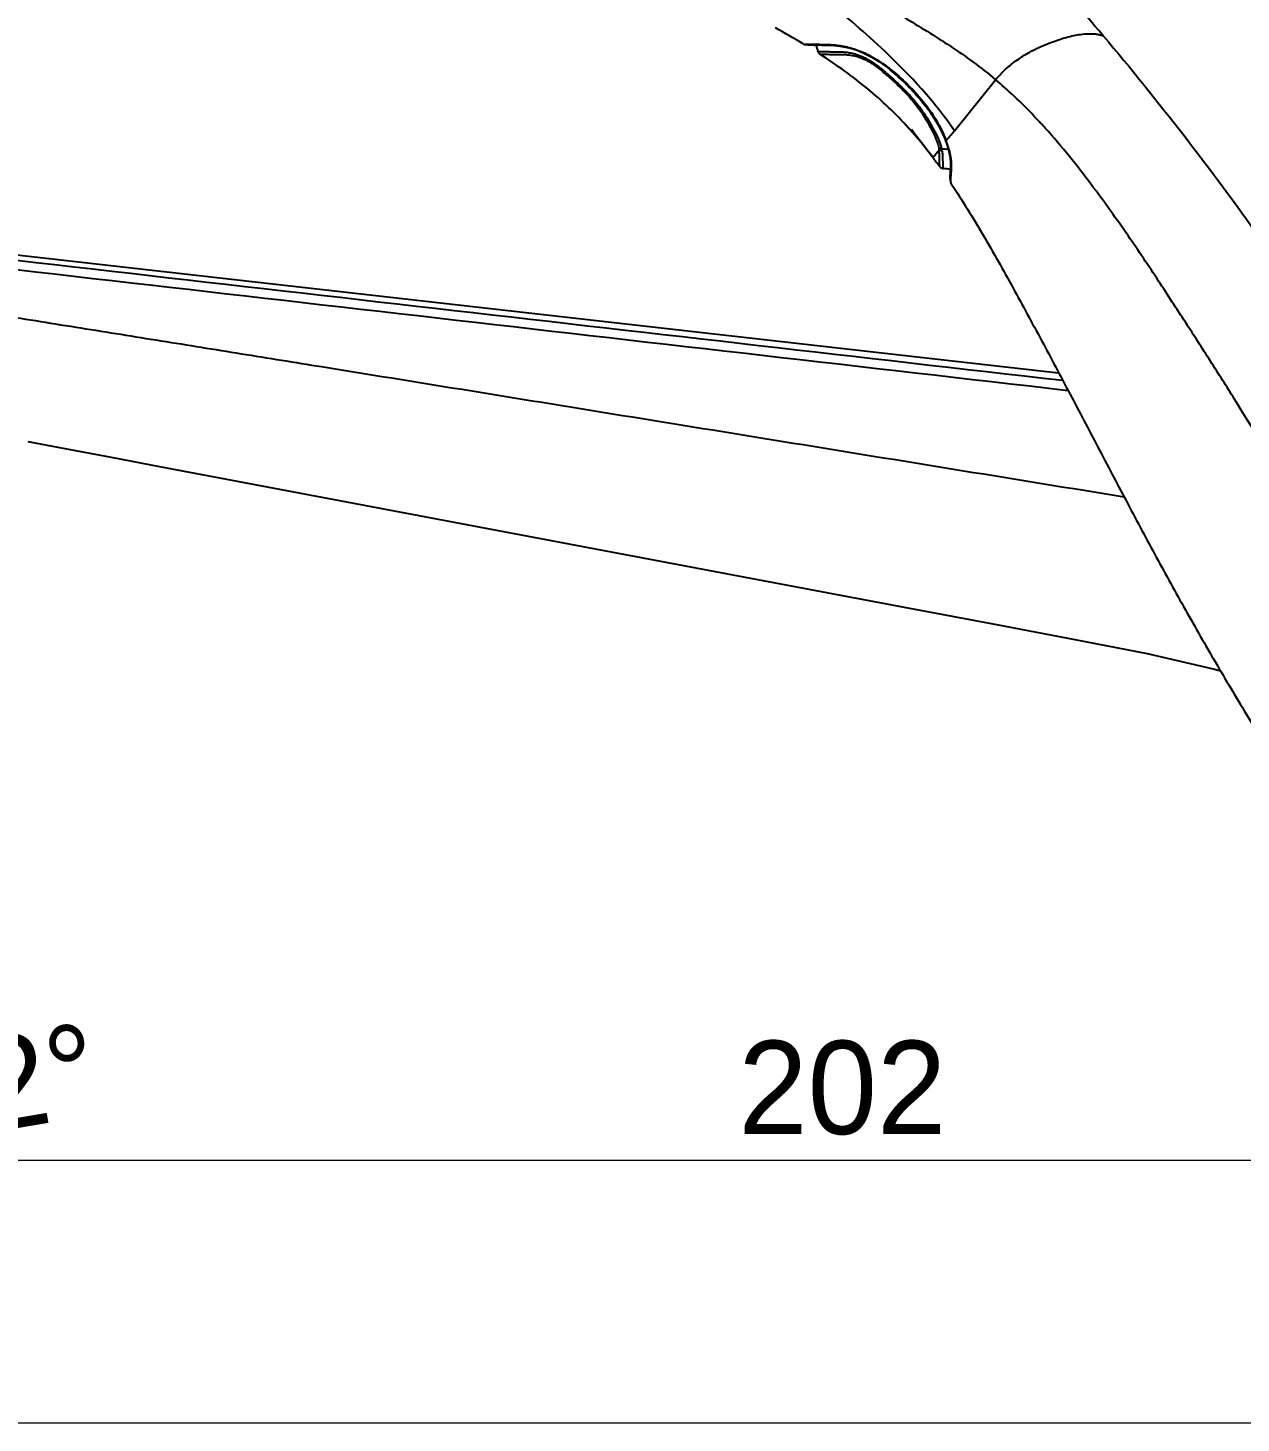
# Model space of a CAD drawing. Extents: x 0 to 1693, y 0 to 1240.
# Drawn here: x 1078.8 to 1208.8, y 432.3 to 581.8 of the extents above; entities that cross this region are included whole.
import ezdxf

# ---------------------------------------------------------------- set-up
doc = ezdxf.new("R2010")
doc.units = 0
doc.header["$LTSCALE"] = 40
doc.header["$MEASUREMENT"] = 0
doc.header["$PDMODE"] = 3
doc.header["$PDSIZE"] = -10
doc.layers.get('0').update_dxf_attribs({"linetype": 'CONTINUOUS'})
doc.layers.get('DEFPOINTS').update_dxf_attribs({"linetype": 'CONTINUOUS'})
doc.layers.add('DEF_LAYER_ASSEM_MEMBER', color=7, linetype='CONTINUOUS')
doc.styles.add('Daelim Dimension', font='')
doc.styles.get('Daelim Dimension').set_extended_font_data('나눔고딕')
doc.dimstyles.new('DEFAULT', dxfattribs={"dimscale": 2, "dimtxt": 2, "dimasz": 2, "dimexe": 0, "dimexo": 2, "dimgap": 1, "dimtad": 1, "dimdec": 1, "dimzin": 9, "dimdsep": 46, "dimtxsty": 'Daelim Dimension', "dimcen": 0.5, "dimclrd": 252, "dimclre": 252, "dimclrt": 3, "dimadec": 1, "dimazin": 0, "dimtfac": 1, "dimtdec": 1, "dimtix": 1, "dimtmove": 0, "dimatfit": 3, "dimfxl": 1, "dimtolj": 1, "dimtzin": 1, "dimlwd": 9, "dimlwe": 9, "dimarcsym": 0})

# ---------------------------------------------------------------- blocks, each defined once
blk = doc.blocks.new('*D6')
at = {"color": 5, "lineweight": 9, "ltscale": 0.5, "transparency": 16777216}
for p, q in [((1044.974307095605, 560.4357179358747), (1014.955712529258, 560.4357179358747)), ((1016.955712529258, 556.4357179358747), (1016.955712529258, 436.2576861618585)), ((1231.428967668734, 432.2576861618585), (1014.955712529258, 432.2576861618585))]:
    blk.add_line(p, q, dxfattribs=at)
at = {"color": 5, "ltscale": 0.5, "transparency": 16777216}
for points in [[(1016.289045862592, 556.4357179358747), (1017.622379195925, 556.4357179358747), (1016.955712529258, 560.4357179358747)], [(1016.289045862592, 436.2576861618585), (1017.622379195925, 436.2576861618585), (1016.955712529258, 432.2576861618585)]]:
    blk.add_solid(points, dxfattribs=at)
at = {"layer": 'DEFPOINTS', "color": 0, "ltscale": 0.5, "transparency": 16777216}
for p in [(1048.974307095605, 560.4357179358747), (1016.955712529258, 432.2576861618585), (1235.428967668734, 432.2576861618585)]:
    blk.add_point(p, dxfattribs=at)
at = {"color": 7, "ltscale": 0.5, "transparency": 16777216, "insert": (1004.068731127255, 496.3467020488666), "char_height": 10, "attachment_point": 2, "rotation": 90, "style": 'Daelim Dimension'}
blk.add_mtext('\\A1;128', dxfattribs=at)
blk = doc.blocks.new('*D7')
at = {"color": 5, "lineweight": 9, "ltscale": 0.5, "transparency": 16777216}
for p, q in [((1076.660110791673, 656.6738659332178), (967.7844406360929, 656.6738659332178)), ((969.7844406360929, 652.6738659332178), (969.7844406360929, 436.2576861618585)), ((1231.428967668734, 432.2576861618585), (967.7844406360929, 432.2576861618585))]:
    blk.add_line(p, q, dxfattribs=at)
at = {"color": 5, "ltscale": 0.5, "transparency": 16777216}
for points in [[(969.1177739694263, 652.6738659332178), (970.4511073027595, 652.6738659332178), (969.7844406360929, 656.6738659332178)], [(969.1177739694263, 436.2576861618585), (970.4511073027595, 436.2576861618585), (969.7844406360929, 432.2576861618585)]]:
    blk.add_solid(points, dxfattribs=at)
at = {"layer": 'DEFPOINTS', "color": 0, "ltscale": 0.5, "transparency": 16777216}
for p in [(1080.660110791673, 656.6738659332178), (969.7844406360929, 432.2576861618585), (1235.428967668734, 432.2576861618585)]:
    blk.add_point(p, dxfattribs=at)
at = {"color": 7, "ltscale": 0.5, "transparency": 16777216, "insert": (956.9976022956064, 544.4657760475383), "char_height": 10, "attachment_point": 2, "rotation": 90, "style": 'Daelim Dimension'}
blk.add_mtext('\\A1;224', dxfattribs=at)
blk = doc.blocks.new('*D8')
at = {"color": 5, "lineweight": 9, "ltscale": 0.5, "transparency": 16777216}
for p, q in [((1065.244882973134, 527.8346655959585), (1065.244882973134, 458.3987031774506)), ((1266.928967668734, 485.0662490440409), (1266.928967668734, 458.3987031774506)), ((1262.928967668734, 460.3987031774506), (1069.244882973134, 460.3987031774506))]:
    blk.add_line(p, q, dxfattribs=at)
at = {"color": 5, "ltscale": 0.5, "transparency": 16777216}
for points in [[(1069.244882973134, 461.0653698441172), (1069.244882973134, 459.7320365107839), (1065.244882973134, 460.3987031774506)], [(1262.928967668734, 461.0653698441172), (1262.928967668734, 459.7320365107839), (1266.928967668734, 460.3987031774506)]]:
    blk.add_solid(points, dxfattribs=at)
at = {"layer": 'DEFPOINTS', "color": 0, "ltscale": 0.5, "transparency": 16777216}
for p in [(1065.244882973134, 531.8346655959585), (1266.928967668734, 489.0662490440409), (1065.244882973134, 460.3987031774506)]:
    blk.add_point(p, dxfattribs=at)
at = {"color": 7, "ltscale": 0.5, "transparency": 16777216, "insert": (1166.086925320934, 473.2427661245177), "char_height": 10, "attachment_point": 2, "style": 'Daelim Dimension'}
blk.add_mtext('\\A1;202', dxfattribs=at)
blk = doc.blocks.new('*D9')
at = {"color": 5, "lineweight": 9, "ltscale": 0.5, "transparency": 16777216}
for p, q in [((1059.244857973134, 533.8346905959586), (1045.129643396235, 533.8346905959586)), ((1047.129643396234, 436.2576861618585), (1047.129643396235, 529.8346905959586)), ((1231.428967668734, 432.2576861618585), (1045.129643396234, 432.2576861618585))]:
    blk.add_line(p, q, dxfattribs=at)
at = {"color": 5, "ltscale": 0.5, "transparency": 16777216}
for points in [[(1046.462976729568, 529.8346905959586), (1047.796310062901, 529.8346905959586), (1047.129643396235, 533.8346905959586)], [(1046.462976729568, 436.2576861618585), (1047.796310062901, 436.2576861618585), (1047.129643396234, 432.2576861618585)]]:
    blk.add_solid(points, dxfattribs=at)
at = {"layer": 'DEFPOINTS', "color": 0, "ltscale": 0.5, "transparency": 16777216}
for p in [(1047.129643396235, 533.8346905959586), (1063.244857973134, 533.8346905959586), (1235.428967668734, 432.2576861618585)]:
    blk.add_point(p, dxfattribs=at)
at = {"color": 7, "ltscale": 0.5, "transparency": 16777216, "insert": (1034.285580449167, 483.0461883789085), "char_height": 10, "attachment_point": 2, "rotation": 90, "style": 'Daelim Dimension'}
blk.add_mtext('\\A1;102', dxfattribs=at)
blk = doc.blocks.new('*D16')
at = {"color": 5, "lineweight": 9, "ltscale": 0.5, "transparency": 16777216}
for p, q in [((1116.861379821481, 610.8432660757469), (1116.861379821481, 626.1539216053498)), ((1266.928967668734, 582.1717120265585), (1266.928967668734, 626.1539216053498)), ((1262.928967668734, 624.1539216053498), (1120.861379821481, 624.1539216053498))]:
    blk.add_line(p, q, dxfattribs=at)
at = {"color": 5, "ltscale": 0.5, "transparency": 16777216}
for points in [[(1120.861379821481, 624.8205882720164), (1120.861379821481, 623.4872549386831), (1116.861379821481, 624.1539216053498)], [(1262.928967668734, 624.8205882720164), (1262.928967668734, 623.4872549386831), (1266.928967668734, 624.1539216053498)]]:
    blk.add_solid(points, dxfattribs=at)
at = {"layer": 'DEFPOINTS', "color": 0, "ltscale": 0.5, "transparency": 16777216}
for p in [(1116.861379821481, 624.1539216053498), (1116.861379821481, 606.8432660757469), (1266.928967668734, 578.1717120265585)]:
    blk.add_point(p, dxfattribs=at)
at = {"color": 7, "ltscale": 0.5, "transparency": 16777216, "insert": (1191.895173745108, 631.583106154706), "char_height": 10, "attachment_point": 5, "style": 'Daelim Dimension'}
blk.add_mtext('\\A1;150', dxfattribs=at)
blk = doc.blocks.new('*D17')
at = {"color": 5, "lineweight": 9, "ltscale": 0.5, "transparency": 16777216}
for p, q in [((1112.824923870484, 606.8728368862585), (991.4585302774176, 606.8728368862585)), ((993.4585302774176, 436.2576861618585), (993.4585302774176, 602.8728368862585)), ((1232.428967668734, 432.2576861618585), (991.4585302774176, 432.2576861618585))]:
    blk.add_line(p, q, dxfattribs=at)
at = {"color": 5, "ltscale": 0.5, "transparency": 16777216}
for points in [[(992.791863610751, 602.8728368862585), (994.1251969440842, 602.8728368862585), (993.4585302774176, 606.8728368862585)], [(992.791863610751, 436.2576861618585), (994.1251969440842, 436.2576861618585), (993.4585302774176, 432.2576861618585)]]:
    blk.add_solid(points, dxfattribs=at)
at = {"layer": 'DEFPOINTS', "color": 0, "ltscale": 0.5, "transparency": 16777216}
for p in [(993.4585302774176, 606.8728368862585), (1116.824923870484, 606.8728368862585), (1236.428967668734, 432.2576861618585)]:
    blk.add_point(p, dxfattribs=at)
at = {"color": 7, "ltscale": 0.5, "transparency": 16777216, "insert": (986.0722641829968, 519.5652615240587), "char_height": 10, "attachment_point": 5, "rotation": 90, "style": 'Daelim Dimension'}
blk.add_mtext('\\A1;175', dxfattribs=at)
blk = doc.blocks.new('*D18')
at = {"color": 5, "lineweight": 9, "ltscale": 0.5, "transparency": 16777216}
for p, q in [((1065.244882973134, 527.8346655959587), (1065.244882973134, 458.3987031774506)), ((1063.581589446558, 526.0095097900246), (1049.560859280336, 460.0471604935817))]:
    blk.add_line(p, q, dxfattribs=at)
blk.add_arc((1065.244882973134, 533.8346905960034), 73.43598741855271, 261.1212416053794, 266.878758394543, dxfattribs=at)
at = {"color": 5, "ltscale": 0.5, "transparency": 16777216}
for points in [[(1053.789674596593, 460.6230438177548), (1054.031268073844, 461.9343067088364), (1049.976682661974, 462.0034556950487)], [(1061.264523097902, 461.1740609710462), (1061.228210293235, 459.8412222118578), (1065.244882973134, 460.3987031774507)]]:
    blk.add_solid(points, dxfattribs=at)
at = {"layer": 'DEFPOINTS', "color": 0, "ltscale": 0.5, "transparency": 16777216}
for p in [(1068.779381717034, 550.4631998083585), (1065.244882973134, 533.8346905959586), (1065.244882973134, 531.8346655959587), (1064.413236209834, 529.9221001929586), (1055.024568881964, 461.1133771589122)]:
    blk.add_point(p, dxfattribs=at)
at = {"color": 7, "ltscale": 0.5, "transparency": 16777216, "insert": (1076.141262436643, 468.697222611595), "char_height": 10, "attachment_point": 5, "rotation": 9.49666773546749, "style": 'Daelim Dimension'}
blk.add_mtext('\\A1;12°', dxfattribs=at)

msp = doc.modelspace()

# ---------------------------------------------------------------- linework, layer by layer
at = {"layer": 'DEF_LAYER_ASSEM_MEMBER', "color": 7, "linetype": 'Continuous'}
for p, q in [((1161.900479048034, 580.1089648234586), (1162.220641349234, 580.0952285589585)), ((1162.125236643934, 580.0398293966584), (1162.127034249134, 580.0396941623585)), ((1162.140776063134, 580.0386097917585), (1162.176643039635, 580.0358172046585)), ((1162.174539530934, 580.0386492260585), (1162.158887921134, 580.0376658968585)), ((1162.176643039635, 580.0358172046585), (1162.222501742334, 580.0324462940584)), ((1162.222501742334, 580.0324462940584), (1162.450074717134, 580.0169670154585)), ((1162.450074717134, 580.0169670154585), (1162.563605237334, 580.0098941121585)), ((1162.563605237334, 580.0098941121585), (1162.624823275034, 580.0064008114585)), ((1162.624823275034, 580.0064008114585), (1162.692843701634, 580.0028324365585)), ((1162.692843701634, 580.0028324365585), (1162.767917760234, 579.9992826610585)), ((1162.767917760234, 579.9992826610585), (1162.850567508134, 579.9958150446585)), ((1162.850567508134, 579.9958150446585), (1162.922631995434, 579.9931446197585)), ((1162.922631995434, 579.9931446197585), (1163.000489047834, 579.9906125218586)), ((1163.000489047834, 579.9906125218586), (1163.084837996834, 579.9882862220585)), ((1163.084837996834, 579.9882862220585), (1163.175874389334, 579.9862563796585)), ((1163.088552691334, 580.0736991765584), (1163.330361923134, 580.0698595297586)), ((1163.175874389334, 579.9862563796585), (1163.273719494634, 579.9845528338585)), ((1187.414123113134, 571.5400854621585), (1187.394138878934, 571.5617878133585)), ((1173.497635138634, 570.9568607261585), (1173.688740263035, 570.7084259246585)), ((1173.688740263035, 570.7084259246585), (1173.888448242534, 570.4475324693585)), ((1173.888448242534, 570.4475324693585), (1174.111719390135, 570.1545398521585)), ((1174.111719390135, 570.1545398521585), (1174.369808244835, 569.8144996143585)), ((1187.840280585135, 571.0725079356585), (1187.748033048034, 571.1744957793585)), ((1174.369808244835, 569.8144996143585), (1174.770801887734, 569.2843345231586)), ((1174.770801887734, 569.2843345231586), (1175.261416704934, 568.6346613041585)), ((1175.261416704934, 568.6346613041585), (1175.781891891734, 567.9478960008585)), ((1177.183702739634, 569.6136074821585), (1177.203844778835, 569.5581690827585)), ((1177.203687708434, 569.5586048119585), (1177.250429568534, 569.4235548060585)), ((1177.250429568534, 569.4235548060585), (1177.280567882834, 569.3339167388585)), ((1177.279799504234, 569.3336639503585), (1177.280366724634, 569.3319352277585)), ((1177.280366724634, 569.3319352277585), (1177.286725719434, 569.3131610990586)), ((1177.343607019934, 569.1386522475585), (1177.372635850734, 569.0436725639586)), ((1177.372635850734, 569.0436725639586), (1177.401336788334, 568.9454209006585)), ((1177.630917752934, 565.6144000099584), (1177.640261350134, 565.5318503522585)), ((1177.640261350134, 565.5318503522585), (1177.651721889634, 565.4540742707585)), ((1177.651721889634, 565.4540742707585), (1177.664470479935, 565.3832042445586)), ((1177.703005402034, 565.2244348020586), (1177.723171019834, 565.1694001521585)), ((1177.717288022835, 565.1834918849586), (1177.737726311634, 565.1391742316584)), ((1177.723451326235, 565.1687601035585), (1177.732607512934, 565.1491584135586)), ((1177.732607512934, 565.1491584135586), (1177.735674639334, 565.1431149874586)), ((1177.737726311634, 565.1391742316584), (1177.735671126035, 565.1431157554584)), ((1177.735674639334, 565.1431149874586), (1177.761095028534, 565.1002324234585)), ((1049.764421722134, 560.6410970905586), (1189.261644357334, 544.8598272559585)), ((1092.888628029435, 534.8173389847585), (1154.334760952234, 523.2020027774586)), ((1154.334760952234, 523.2020027774586), (1173.278846920434, 519.6221091217585))]:
    msp.add_line(p, q, dxfattribs=at)
at = {"layer": 'DEF_LAYER_ASSEM_MEMBER', "color": 9, "linetype": 'Continuous'}
for p, q in [((1170.635990337834, 577.1288560427586), (1170.649678059734, 577.1175612746586)), ((1178.092518466334, 570.7969941638585), (1182.518966444534, 576.2632438714586)), ((1172.084537243034, 575.6294511969585), (1172.102489229934, 575.6121871912585)), ((1172.102489229934, 575.6121871912585), (1172.142596717934, 575.5735448659585)), ((1172.142596717934, 575.5735448659585), (1172.183546933335, 575.5339901064585)), ((1172.189418361834, 575.7365712274585), (1172.207387415734, 575.7192506058585)), ((1172.207387415734, 575.7192506058585), (1172.247516251634, 575.6804895424585)), ((1172.247516251634, 575.6804895424585), (1172.288465618134, 575.6408239199585)), ((1175.783972813534, 567.9451637073585), (1176.451710436034, 568.7695264935585)), ((1177.212449171234, 569.7272647104585), (1177.225657304834, 569.7438463190585))]:
    msp.add_line(p, q, dxfattribs=at)
at = {"layer": 'DEF_LAYER_ASSEM_MEMBER', "color": 7, "linetype": 'Continuous'}
for points in [[(1162.127034249134, 580.0396941623585), (1162.134918545934, 580.0390746643586), (1162.140776063134, 580.0386097917585)], [(1162.158887921134, 580.0376658968585), (1162.249944991934, 580.0327344461585), (1162.399740681334, 580.0252373975586), (1162.606254256534, 580.0166362636585), (1162.863947589934, 580.0088073248585), (1163.166151644834, 580.0017303139585), (1163.511287972035, 579.9951445050585), (1163.895119335134, 579.9886584771585), (1164.313774882135, 579.9809001850585), (1164.764559852534, 579.9668180137585), (1165.261586368134, 579.9360059781585), (1165.819242079035, 579.8753080989586), (1166.437261124334, 579.7707336864585), (1167.095129081535, 579.6094976058585), (1167.764716821134, 579.3875396190585), (1168.466922760834, 579.0894070500585), (1169.241415644834, 578.6864700317585), (1170.068759809335, 578.1724633040585), (1170.920710860334, 577.5616738496585), (1171.846921306034, 576.8197760835585), (1172.695688646934, 576.0653295042586), (1173.425579621134, 575.3472356096586), (1174.048604542834, 574.6724022644585), (1174.572100831134, 574.0491843353585), (1175.018658014435, 573.4699638938584), (1175.412056144734, 572.9175737224585), (1175.771229984834, 572.3738118796584), (1176.099186205134, 571.8398193872586), (1176.395890539834, 571.3188940592586), (1176.658896948335, 570.8176182353585), (1176.886426367834, 570.3415162752585), (1177.092466769134, 569.8533344632585)], [(1177.092591420034, 569.8530122294585), (1177.105150443034, 569.8205487855585), (1177.183702739634, 569.6136074821585)], [(1177.286725719434, 569.3131610990586), (1177.314745555735, 569.2289775053586), (1177.343607019934, 569.1386522475585)], [(1177.401336788334, 568.9454209006585), (1177.429380187034, 568.8449540858585), (1177.456584480634, 568.7428239002586), (1177.482730662335, 568.6396921671585), (1177.507732694734, 568.5356485212585), (1177.531428393134, 568.4310671326585), (1177.553605000034, 568.3265510814585), (1177.574163768934, 568.2223407901586), (1177.593086636334, 568.1186201978585), (1177.610343438634, 568.0156867681585), (1177.625897940235, 567.9139066366586), (1177.639661899334, 567.8138617611585), (1177.651534875734, 567.7156814303585), (1177.661435246934, 567.6191715751586), (1177.669259719234, 567.5242490085585), (1177.675005199434, 567.4306343132585), (1177.678825153835, 567.3377788181585), (1177.680904236534, 567.2453361649585), (1177.681441031335, 567.1535260466585), (1177.680566695334, 567.0627596069585), (1177.678414839234, 566.9730078685585), (1177.675140473934, 566.8842473055586)], [(1177.675140473934, 566.8842473055586), (1177.670921064634, 566.7965411834584), (1177.665956378934, 566.7099242076586), (1177.660467035834, 566.6244648988586)], [(1177.620332854834, 565.9523205016585), (1177.619505498535, 565.8685723644585), (1177.620679227334, 565.7846983567586), (1177.624308442434, 565.6999943897586), (1177.630917752934, 565.6144000099584)], [(1177.636772561335, 566.2879951808585), (1177.631359625934, 566.2041316969585), (1177.626601516235, 566.1202360878585), (1177.622806656134, 566.0362427393585), (1177.620332854834, 565.9523205016585)], [(1177.660467035834, 566.6244648988586), (1177.648593958034, 566.4557515720585), (1177.636772561335, 566.2879951808585)], [(1177.664470479935, 565.3832042445586), (1177.677664293734, 565.3207846048585), (1177.690672191634, 565.2676598310586), (1177.703005402034, 565.2244348020586)], [(1078.799218749135, 537.4811475937586), (1082.768439897234, 536.7305961938584), (1087.711772109834, 535.7959834320585), (1092.888628029435, 534.8173389847585)], [(1173.278846920434, 519.6221091217585), (1182.590664061934, 517.8589334192585), (1191.011634403534, 516.2717924975585), (1198.759016912734, 514.7519339500585), (1205.978699094034, 513.0826840757585), (1206.636309427434, 512.8938066500585)]]:
    msp.add_lwpolyline(points, dxfattribs=at)
for centre, radius, start, end in [((1117.964348604334, 507.0607362883586), 85.243260525, 58.97429257689765, 61.2876422053931), ((1162.966466662634, 598.0394845237586), 17.9597488158, 267.619959217599, 268.2440310575036), ((1163.238753437434, 607.1496934674585), 27.0740241333, 268.2588490583, 268.7131666107022), ((1164.082733029934, 643.7209557139586), 63.6550206918, 268.6929465552979, 269.1051035265972), ((1310.079194288734, 618.6063495873585), 151.8008074073, 194.7335313874971, 195.0021224304024), ((1140.733558736334, 528.5757264782585), 63.4429760364, 42.65282191309564, 42.89783368109604), ((1140.060943054734, 527.9562004300585), 64.3574292225, 42.42904358549968, 42.62647778719672), ((1139.435719647834, 527.3848668163585), 65.2043804571, 42.1887373702023, 42.42894288310612), ((1141.609081437634, 542.5963866472584), 42.5320247396, 41.84171041660232, 42.06619506520017), ((1141.225780869434, 542.2530926542586), 43.0465828875, 41.65863956730155, 41.84179103359291), ((1167.420515429934, 566.0844827161585), 10.4475751757, 20.40613982280318, 21.27776253910126), ((1128.561244395734, 531.9990439945585), 59.3473638979, 36.07438912350502, 37.27852816069997), ((1178.129275089234, 565.3460971479585), 0.4428784866, 201.5441408312954, 203.604386613)]:
    msp.add_arc(centre, radius, start, end, dxfattribs=at)
at = {"layer": 'DEF_LAYER_ASSEM_MEMBER', "color": 9, "linetype": 'Continuous'}
for centre, radius, start, end in [((1155.452146286234, 558.2277588850585), 24.770959228, 44.96356437120208, 50.48118114539525), ((1152.370445277034, 555.4767641762585), 28.186954921, 49.46161795759421, 49.83999904960528), ((1154.816770262934, 557.9429121885585), 24.8666068629, 50.05230941330049, 50.45280179000657), ((1152.452044149034, 555.5724651870585), 28.0611891722, 49.06713129609968, 49.46123243150323), ((1154.918425563735, 557.6972188457585), 25.5235065691, 44.79807197840328, 44.95958986099764), ((1163.111378271534, 565.1150191638585), 13.7790941606, 33.00249573910028, 35.55819607750681), ((1160.692899666734, 563.0873259871585), 17.07868046, 34.26266768559421, 36.4094546990072), ((1158.281657157734, 560.4736375529585), 21.161391856, 36.73301810770061, 38.28879440630384), ((1158.693510579834, 560.7841085724585), 20.645631151, 36.4124074722016, 36.72608865179949), ((1158.749614422434, 560.8247511856584), 20.5763555576, 33.05460960230464, 36.4140645386037), ((1182.555943350334, 659.7760343710586), 91.093869237, 266.3278852316047, 266.7769530488944), ((1162.949748348634, 564.3364725452585), 15.2474678201, 20.29244850539826, 20.70480390220165), ((1166.103909492834, 565.4983462040585), 11.8861197361, 19.26949665949878, 20.31240244540414), ((1159.609546400234, 563.2285725631585), 18.7656999653, 19.0547331400027, 19.26765442330196), ((1169.636731886934, 566.6940883764585), 8.1565417029, 18.39097579340364, 19.04038446020385), ((1161.975575661834, 564.1601102849586), 16.2258837264, 18.06431802640048, 18.34671435220177)]:
    msp.add_arc(centre, radius, start, end, dxfattribs=at)
at = {"layer": 'DEF_LAYER_ASSEM_MEMBER', "color": 7, "linetype": 'Continuous'}
for points, start_tangent, end_tangent in [([(1194.050781763434, 580.9697527865585), (1179.211453781134, 597.3166202971586), (1164.283921987534, 611.5407665125585), (1148.363857770934, 624.6396754151585), (1130.371192274834, 637.5571642084585)], (-0.6473184277852385, 0.7622196881802824), (-0.8300625801714754, 0.5576702547196446)), ([(1194.050781763434, 580.9697527865585), (1210.912643991735, 559.2154467222585), (1225.835243760334, 536.7276093095586), (1239.479904360634, 513.3325958725585), (1252.300841601234, 488.7516144250585)], (0.6473184277851486, -0.7622196881803588), (0.4441565150050801, -0.8959492118298571)), ([(1161.900652955434, 580.1087658643585), (1161.962084901934, 580.0774495809585), (1162.159049679634, 580.0383355176584)], (0.8564313543820369, -0.5162609177841666), (0.9999870704894166, 0.005085160173955035)), ([(1163.330361923134, 580.0698595297586), (1164.590934748734, 580.0415110071585), (1166.033402552735, 579.8943895890585), (1167.532187580634, 579.5091202181585), (1168.980151775934, 578.8762452588585), (1170.623599197735, 577.8501464716585), (1172.608931223835, 576.2151382122585), (1175.160164325334, 573.3994669402584), (1176.336849462034, 571.5931001604586), (1177.155901777935, 569.8757990718585)], (0.9998794183053, -0.01552896807437034), (0.3628126366404871, -0.9318621092704531)), ([(1163.452329458934, 579.3119779840586), (1163.664140626935, 579.0220867998585)], (0.2599474783542426, -0.9656227568244602), (0.8404571155504816, -0.5418780646239194)), ([(1173.183634594834, 571.0923639312584), (1171.044220575334, 573.2953356172585), (1168.811682086634, 575.2818149624586), (1166.348377608934, 577.1869067704586), (1163.664140626935, 579.0220867998585)], (-0.6699919278103043, 0.7423683833980487), (-0.8404571154544506, 0.5418780647728644)), ([(1187.209893149334, 571.7609270437586), (1186.108709278834, 572.9155419171585), (1182.518966444534, 576.2632438714586)], (-0.6806968105548102, 0.7325652544999038), (-0.7633966825783786, 0.6459299536546718)), ([(1175.783972813534, 567.9451637073585), (1175.195282869934, 568.7043456682585), (1173.386666450734, 570.8657775494585)], (-0.6059023577254136, 0.7955390203521038), (-0.6646933630468765, 0.7471162781799319)), ([(1241.785638636034, 482.7081838374585), (1233.967237357734, 497.7325097223585), (1230.332718121434, 504.3025704925585), (1226.936261222634, 510.2876466160585), (1220.561180727635, 521.3136880946586), (1217.210182530334, 527.0051827909585), (1213.835050104034, 532.6667674120586), (1208.116643216134, 542.0217992104585), (1205.536290374735, 546.1056593549586), (1202.859134270634, 550.2666700279585), (1201.450242559434, 552.4337445261585), (1199.975984215334, 554.6878114093586), (1196.706655438834, 559.5510762049585), (1194.835248062234, 562.2086240023585), (1192.755185294534, 565.0470862765585), (1190.432976047234, 568.0334170207585), (1187.840280585135, 571.0725079356585)], (-0.4428754624334816, 0.8965831387965814), (-0.6700317456384234, 0.742332445631152)), ([(1176.528939425634, 566.9448568359585), (1176.873924772534, 566.7427913941585)], (0.5890501162577474, -0.808096504470063), (0.9932107121549753, -0.116329193501059)), ([(1177.662359420334, 566.6538829395586), (1176.873924772534, 566.7427913941585)], (-0.9938333646799828, 0.1108839179000476), (-0.9932107122187955, 0.1163291929561655)), ([(1177.690726340634, 565.2776691586585), (1177.717338335334, 565.1834642338586)], (0.1799509497896487, -0.9836755845652587), (0.3673169786494532, -0.9300958215129436)), ([(1177.761095028034, 565.1002324231586), (1181.177975494534, 559.6125424126585), (1184.359243607534, 553.9841412001585), (1187.438675501634, 548.3006096508585), (1190.469404171634, 542.5904748594585), (1196.489544211734, 531.1486138549585), (1199.539442858234, 525.4487980846585), (1202.661018749534, 519.7877580120585), (1205.869360947834, 514.1754491588586), (1209.167583144635, 508.6155994289585), (1215.963194235134, 497.6164281638585), (1222.897411865434, 486.7042814801586), (1229.839821078134, 475.7973864741585)], (0.5593946230755663, -0.8289014752515194), (0.5340132040841218, -0.8454761367796314)), ([(1058.642288733235, 553.7921432444585), (1062.939927815734, 553.0763197905585), (1065.095345420335, 552.7558852766585), (1067.248843215034, 552.4245736976586), (1071.550264258234, 551.7303358581585), (1075.852302286834, 551.0395692307585), (1080.155235661235, 550.3538200216585), (1084.457511725034, 549.6642619362585), (1093.061788314134, 548.2833131771586), (1101.665431944434, 546.8984293240585), (1110.268629067335, 545.5107690091586), (1127.474032377634, 542.7293065091585), (1144.678201199734, 539.9402114589585), (1161.881577940834, 537.1462298868585), (1196.288549957334, 531.5596140218586)], (0.9819376271718812, -0.189204905708218), (0.9871045714360986, -0.1600767473743643))]:
    msp.add_spline(points, degree=3, dxfattribs=dict(at, start_tangent=start_tangent, end_tangent=end_tangent))
at = {"layer": 'DEF_LAYER_ASSEM_MEMBER', "color": 9, "linetype": 'Continuous'}
for points, start_tangent, end_tangent in [([(1164.730037822434, 588.3661384441585), (1166.314666684734, 587.1426319449586), (1168.218175527534, 585.8085955753586), (1172.645828310234, 583.0050396960585), (1175.168222480534, 581.4569761646585), (1177.667595467335, 579.8624472519584), (1180.117675389734, 578.1573111595585), (1182.518965961734, 576.2632432992585)], (0.7771459544362468, -0.6293203997197097), (0.763396661997216, -0.645929977978657)), ([(1178.092518466334, 570.7969941638585), (1170.630861820234, 579.3312511093586), (1164.269757026234, 584.8668613138585)], (-0.5636864299998648, 0.8259888671368444), (-0.7726031085659483, 0.634889310537068)), ([(1182.518966444534, 576.2632438714586), (1183.751768219035, 577.5434060475586), (1185.023837904434, 578.5215348996585), (1186.167586388434, 579.2211429784585), (1187.162005833334, 579.7230190330586), (1188.843628616434, 580.4173941213585), (1189.664156071034, 580.6889552313585), (1190.486222017134, 580.9127423272585), (1191.285344251534, 581.0759291373586), (1192.025737889634, 581.1718598646585), (1192.673793249234, 581.2001637192585), (1193.205215161734, 581.1742584676585), (1193.421019470135, 581.1465210170586), (1193.603006337034, 581.1130673520586), (1193.751882130834, 581.0774089513585), (1193.868400547334, 581.0429402468585), (1193.953830428734, 581.0126540375586), (1194.010752589934, 580.9889274619585), (1194.042080092234, 580.9739360728586), (1194.050781763434, 580.9697527865585)], (0.6293219999053936, 0.7771446586286724), (-0.6473184288760432, 0.7622196872539118)), ([(1163.452344887334, 579.3119206863585), (1163.459600652734, 579.3115142462585), (1163.483443097234, 579.3104387863585), (1163.526722482234, 579.3086562329585), (1163.592296351234, 579.3061299011586), (1163.682970485635, 579.3028403976584), (1163.801538556234, 579.2987708793585), (1163.950312295534, 579.2939243921585), (1164.126855154635, 579.2885608417585), (1164.542473463034, 579.2780426009585), (1165.005522801434, 579.2712031718586), (1165.477885013234, 579.2699377774586), (1165.956839875535, 579.2615718071586), (1166.460195294034, 579.2242594494585), (1167.004542476334, 579.1369280099585), (1167.589333180535, 578.9840176069586), (1168.200208510334, 578.7545433113585), (1168.822891559034, 578.4381096712584), (1169.443315033134, 578.0426901896585), (1170.635990337834, 577.1288560427586)], (-0.7370441233824441, -0.6758446272534868), (0.7715282936845899, -0.6361950110179625)), ([(1163.664140626935, 579.0220867998585), (1163.674655767034, 579.0213399998586), (1163.705875376234, 579.0195551135585), (1163.758147676835, 579.0168842031585), (1163.831831663834, 579.0134789127585), (1163.927238925634, 579.0095047296586), (1164.044673588334, 579.0051291096586), (1164.344526998234, 578.9959131104586), (1164.715905871234, 578.9879104456586), (1165.136138228634, 578.9838702411586), (1165.584900785534, 578.9849790000585), (1166.057595977034, 578.9806133399586), (1166.560583618434, 578.9519251219585), (1167.099130507034, 578.8806207281585), (1167.667958648934, 578.7514459643585), (1168.252001845834, 578.5518838025586), (1168.836052392634, 578.2698343036586), (1169.412021561934, 577.9068912619584), (1170.548897813034, 577.0185443049586)], (0.8409086290989732, -0.5411771221207392), (0.7642427151119824, -0.6449287343561808)), ([(1170.783319263935, 577.0064231420586), (1171.119463055235, 576.7195687786586), (1172.189418361834, 575.7365712274585)], (0.7666156263263912, -0.6421062851835319), (0.7202034918821888, -0.693762877560267)), ([(1170.837014521334, 576.7720690080585), (1171.134067183534, 576.5108386653585), (1172.084537243034, 575.6294511969585)], (0.7554783344878209, -0.6551736305129416), (0.7209852179625055, -0.6929504422969643)), ([(1172.183546933335, 575.5339901064585), (1173.213327742034, 574.4886849129585), (1174.321019580834, 573.1279697815585)], (0.718817289224831, -0.6951990396364669), (0.5815777067752488, -0.8134908548853163)), ([(1172.288465618134, 575.6408239199585), (1173.307520028934, 574.5984941762586), (1174.437751046534, 573.2244057836585)], (0.7177888810687324, -0.696260814791481), (0.5935925106131732, -0.8047657617865895)), ([(1173.029764100934, 575.6813452903585), (1173.488929834034, 575.2070540032585), (1174.891182171535, 573.5857763600585)], (0.7046112045420537, -0.7095935811672738), (0.6195318627160663, -0.784971509724755)), ([(1174.667172092734, 572.6201550751586), (1175.268869191834, 571.6181315030585), (1175.805246039534, 570.5879174060585), (1176.210567087334, 569.6670202394585), (1176.343433368934, 569.2903099618585), (1176.418797730134, 568.9917183384584)], (0.5449329459299757, -0.8384796267292832), (0.1704384398367697, -0.9853683261735219)), ([(1174.807836381934, 572.7024124547586), (1176.005243273434, 570.6874418994585), (1176.453777511234, 569.7088751071585), (1176.721632433534, 568.8691927290586)], (0.5631622285880339, -0.8263463585517631), (0.2079389951775593, -0.978141796614656)), ([(1177.092591739534, 569.8530114037585), (1177.111642403835, 569.8152681535585), (1177.212448257134, 569.7272670739585)], (0.3609092856012052, -0.9326009262095056), (0.8950805064150605, -0.4459045716694982)), ([(1177.225657304834, 569.7438463190585), (1177.422303570834, 569.9869244554585), (1177.745216498834, 570.3712889563585), (1178.092518466334, 570.7969941638585)], (0.6233461290682384, 0.7819460361020083), (0.6256707198064136, 0.7800872710004466)), ([(1176.418797730134, 568.9917183384584), (1176.428689524434, 568.9330271535586), (1176.451700169134, 568.7695387371584)], (0.1704384254662882, -0.9853683286591732), (0.1013485412531009, -0.9948509803914698)), ([(1176.721688379034, 568.8691892959584), (1176.637455957034, 568.8815415142585), (1176.418797734835, 568.9917183118584)], (-0.9979289053663478, 0.06432650957671397), (-0.7409668660291223, 0.6715415872803269)), ([(1176.528939425634, 566.9448568359585), (1176.528052259434, 566.9522841006585), (1176.526387256335, 566.9734180413585), (1176.524178039134, 567.0082648152586), (1176.521658230934, 567.0568305796585), (1176.519062658635, 567.1191423613585), (1176.516630964235, 567.1953106654585), (1176.513176025134, 567.3894368139586), (1176.511533566334, 567.6397432427585), (1176.505878050534, 567.9502691640585), (1176.488367550734, 568.3253141360585), (1176.451700169134, 568.7695387371584)], (-0.5895278488167004, 0.8077480519750907), (-0.1013485411991755, 0.9948509803969633)), ([(1176.764493969434, 568.6331591077585), (1176.677023224334, 568.6473519908585), (1176.451700165034, 568.7695387685585)], (-0.9968536949860928, 0.07926355273752392), (-0.7179874831666601, 0.6960560135621306)), ([(1176.764922290834, 568.6331282562585), (1176.755471874034, 568.6898280860585), (1176.721929216034, 568.8691745887585)], (-0.1599721714100865, 0.9871215246231551), (-0.207991039860693, 0.978130731210132)), ([(1176.764598932934, 568.6331514892586), (1176.813912024634, 568.1964822567586), (1176.830647879834, 567.8252303508585), (1176.845295057235, 567.4840381616585), (1176.856013413334, 567.2139189409586), (1176.859337812234, 567.1065157503585), (1176.862136771134, 567.0131808493585), (1176.865081292334, 566.9310918522585), (1176.867968906334, 566.8622193291585), (1176.870437461234, 566.8091173726585), (1176.872316736934, 566.7718844433585), (1176.872997564134, 566.7590552427584), (1176.873487440934, 566.7499847448585), (1176.873842057734, 566.7428010899584)], (0.1598933358899163, -0.987134297417527), (-0.9179789995575472, -0.3966289908356737)), ([(1177.203844489634, 569.5581685189585), (1177.283664614434, 569.4476261211585), (1177.324130507935, 569.4209069436586)], (0.3391049681439665, -0.9407485426935722), (0.8788310903662649, -0.4771330156315344)), ([(1177.280367481834, 569.3319329772585), (1177.298936527334, 569.2904302082585), (1177.401667593434, 569.1915105210585)], (0.3155317494571719, -0.9489150199488344), (0.8656701784236848, -0.5006147642528193)), ([(1177.795376008334, 566.8307696267585), (1177.796759633734, 567.2508550158585), (1177.739796353834, 567.7962890461586), (1177.606572396934, 568.4860083226586), (1177.401669785134, 569.1915040084585)], (0.03735276715638076, 0.9993021418899097), (-0.3308872071354195, 0.9436703111543363)), ([(1177.712971062034, 565.4318632578586), (1177.711258998034, 565.5086797290585), (1177.719794935934, 565.7715902225585)], (-0.03868536241255102, 0.9992514411973643), (0.06586598085187627, 0.997828478530464)), ([(1177.722438615634, 565.3006787850585), (1177.719440900534, 565.3309020128586), (1177.712971062034, 565.4318632578586)], (-0.1072674810903576, 0.9942301984452745), (-0.03868536253148699, 0.9992514411927599)), ([(1177.719794935934, 565.7715902225585), (1177.723267713835, 565.8207248942585), (1177.736225936334, 565.9759998043585)], (0.06586598088066706, 0.9978284785285635), (0.08836834241480533, 0.9960878656317723)), ([(1177.736225936334, 565.9759998043585), (1177.752796443934, 566.1637852150585), (1177.795376008334, 566.8307696267585)], (0.08836834232176069, 0.9960878656400269), (0.03735276711067658, 0.999302141891618)), ([(1177.736987737634, 565.1976717947585), (1177.733167481334, 565.2201994871584), (1177.722438615634, 565.3006787850585)], (-0.175980092057465, 0.9843937257009749), (-0.1072674812100314, 0.9942301984323628)), ([(1177.761095028534, 565.1002324234585), (1177.752396711334, 565.1268087910585), (1177.736987737634, 565.1976717947585)], (-0.5594128860711793, 0.8288891499455847), (-0.1759800918125463, 0.9843937257447591)), ([(1059.123067019334, 558.0312919119585), (1190.270093794335, 542.9684674973585)], (0.99348571093818, -0.1139567556648541), (0.9934517995185799, -0.1142520110689329)), ([(1059.265452968534, 559.0236176436586), (1189.698247400534, 544.0423707888585)], (0.9934852682300053, -0.1139606151701307), (0.9934514563288979, -0.1142549951555377))]:
    msp.add_spline(points, degree=3, dxfattribs=dict(at, start_tangent=start_tangent, end_tangent=end_tangent))

# ---------------------------------------------------------------- dimensions: what is measured, and where the dimension line sits
at = {"color": 5, "ltscale": 0.5}
for base, p1, p2, angle, picture, middle in [((969.7844406360929, 432.2576861618585), (1080.660110791673, 656.6738659332178), (1235.428967668734, 432.2576861618585), 270, '*D7', (969.7844406360928, 544.4657760475383)), ((1016.955712529258, 432.2576861618585), (1048.974307095605, 560.4357179358747), (1235.428967668734, 432.2576861618585), 270, '*D6', (1016.955712529258, 496.3467020488666)), ((1047.129643396235, 533.8346905959586), (1235.428967668734, 432.2576861618585), (1063.244857973134, 533.8346905959586), 90, '*D9', (1047.129643396234, 483.0461883789085)), ((1065.244882973134, 460.3987031774506), (1266.928967668734, 489.0662490440409), (1065.244882973134, 531.8346655959585), 180, '*D8', (1166.086925320934, 460.3987031774506))]:
    dim = msp.add_linear_dim(base=base, p1=p1, p2=p2, angle=angle, dimstyle='DEFAULT', override={"dimtxt": 5, "dimexe": 1, "dimdec": 0, "dimclrd": 5, "dimclre": 5, "dimclrt": 7}, dxfattribs=at)
    dim.commit()
    dim.dimension.update_dxf_attribs({"geometry": picture, "text_midpoint": middle, "dimtype": 160})
dim = msp.add_linear_dim(base=(1116.861379821481, 624.1539216053498), p1=(1266.928967668734, 578.1717120265585), p2=(1116.861379821481, 606.8432660757469), dimstyle='DEFAULT', override={"dimtxt": 5, "dimexe": 1, "dimdec": 0, "dimclrd": 5, "dimclre": 5, "dimclrt": 7}, dxfattribs=at)
dim.commit()
dim.dimension.update_dxf_attribs({"geometry": '*D16', "text_midpoint": (1191.895173745108, 631.583106154706)})
dim = msp.add_linear_dim(base=(993.4585302774176, 606.8728368862585), p1=(1236.428967668734, 432.2576861618585), p2=(1116.824923870484, 606.8728368862585), angle=90, dimstyle='DEFAULT', override={"dimtxt": 5, "dimexe": 1, "dimdec": 0, "dimclrd": 5, "dimclre": 5, "dimclrt": 7}, dxfattribs=at)
dim.commit()
dim.dimension.update_dxf_attribs({"geometry": '*D17', "text_midpoint": (986.0722641829968, 519.5652615240587)})
dim = msp.add_angular_dim_2l(base=(1055.024568881964, 461.1133771589122), line1=((1065.244882973134, 533.8346905959586), (1065.244882973134, 531.8346655959585)), line2=((1064.413236209834, 529.9221001929585), (1068.779381717034, 550.4631998083585)), dimstyle='DEFAULT', override={"dimtxt": 5, "dimexe": 1, "dimdec": 0, "dimclrd": 5, "dimclre": 5, "dimclrt": 7, "dimadec": 0}, dxfattribs=at)
dim.commit()
dim.dimension.update_dxf_attribs({"geometry": '*D18', "text_midpoint": (1077.361104471085, 461.4051287807443), "dimtype": 162})

doc.saveas('drawing.dxf')
